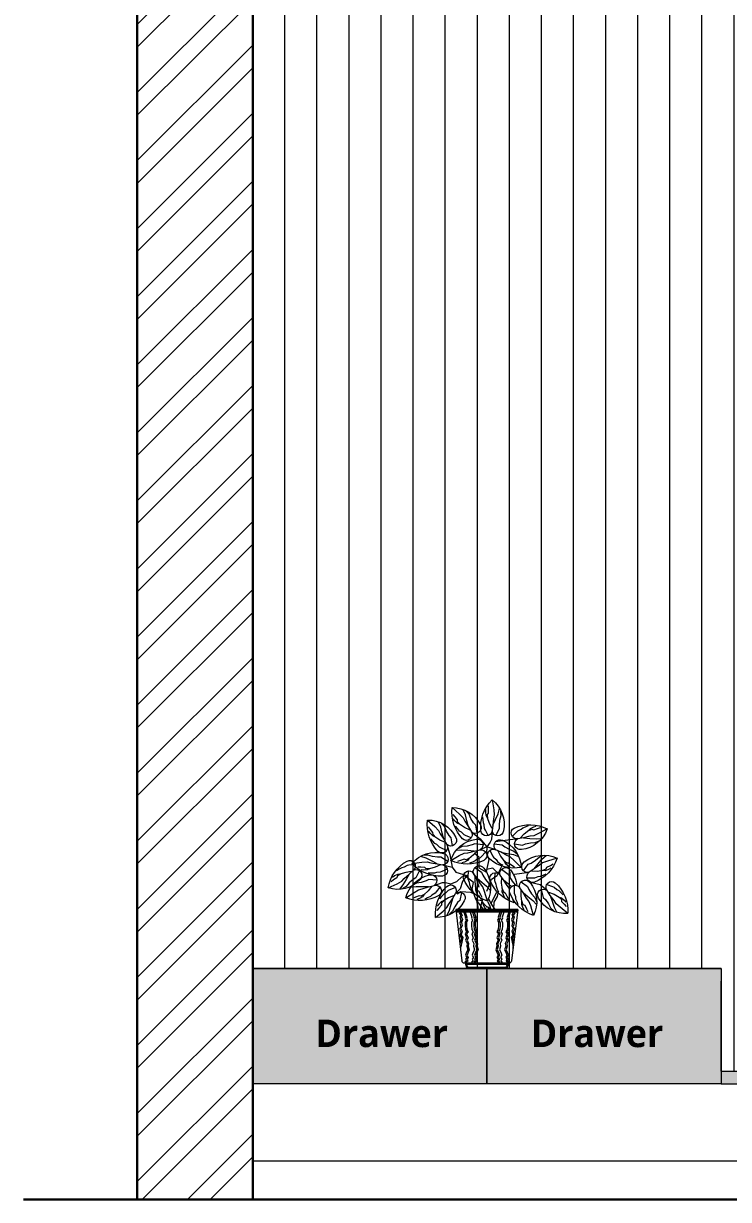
# Model space of a CAD drawing. Header units: millimetres. Extents: x 56222 to 3066687, y -650199 to -121287.
# Drawn here: x 149056.7 to 149111.6, y -182085.3 to -181993.7 of the extents above; entities that cross this region are included whole.
import ezdxf

# ---------------------------------------------------------------- set-up
doc = ezdxf.new("R2010")
doc.units = ezdxf.units.MM
doc.header["$MEASUREMENT"] = 0
for name, color, linetype, lineweight in [('FURNI', 25, 'Continuous', 5), ('FURNITURE', 32, 'Continuous', 9), ('GDR_FLOATING COLUMN', 3, 'Continuous', 18), ('SECTION ( SLAB PLine )', 104, 'Continuous', 30), ('Text', 7, 'Continuous', 15), ('XX~SLAB ( BEAM )~ ( DIM )', 7, 'Continuous', 9)]:
    doc.layers.add(name, color=color, linetype=linetype, lineweight=lineweight)
doc.layers.add('hatch', color=250, linetype='Continuous', lineweight=9, transparency=0.5)
doc.styles.get("Standard").update_dxf_attribs({"font": 'arial.ttf', "height": 6})

# ---------------------------------------------------------------- blocks, each defined once
blk = doc.blocks.new('RH')
at = {"color": 251, "true_color": 0x636466}
for p, q in [((137588.9421, 17688.3348), (137589.1437, 17688.3348)), ((137588.9421, 17688.3348), (137588.9627, 17688.1676)), ((137588.9421, 17688.3303), (137589.1437, 17688.3303)), ((137588.9421, 17688.3259), (137589.1437, 17688.3259)), ((137589.1437, 17688.3348), (137589.1232, 17688.1676)), ((137588.9577, 17688.2147), (137588.9577, 17688.1997)), ((137589.1282, 17688.2147), (137589.1282, 17688.1997)), ((137588.9708, 17688.1603), (137589.1151, 17688.1603))]:
    blk.add_line(p, q, dxfattribs=at)
for points in [[(137589.0256, 17688.6903), (137589.0201, 17688.6588), (137589.0182, 17688.6417), (137589.0207, 17688.6296), (137589.0226, 17688.6087), (137589.0256, 17688.5897)], [(137589.0132, 17688.5747), (137589.001, 17688.5979), (137589.0017, 17688.6081), (137588.9998, 17688.6246), (137588.996, 17688.6398), (137588.9972, 17688.6537)], [(137589.0226, 17688.6087), (137589.0144, 17688.6271), (137589.0061, 17688.6455), (137589.0017, 17688.6626)], [(137589.0252, 17688.5973), (137589.034, 17688.6144), (137589.0404, 17688.6328), (137589.0442, 17688.6398), (137589.0455, 17688.6505), (137589.0455, 17688.6594)], [(137589.0391, 17688.629), (137589.0404, 17688.6429), (137589.0366, 17688.648), (137589.0366, 17688.6607), (137589.0366, 17688.6708)], [(137589.0738, 17688.5824), (137589.0785, 17688.6082), (137589.0853, 17688.6158), (137589.094, 17688.6299), (137589.1004, 17688.6443), (137589.11, 17688.6544)], [(137589.1549, 17688.6657), (137589.1311, 17688.6443), (137589.119, 17688.632), (137589.1136, 17688.621), (137589.1022, 17688.6034), (137589.0928, 17688.5865)], [(137589.1022, 17688.6034), (137589.107, 17688.6229), (137589.1119, 17688.6425), (137589.119, 17688.6587)], [(137589.0382, 17688.5747), (137589.0474, 17688.5922), (137589.0499, 17688.5973), (137589.0512, 17688.6093), (137589.0537, 17688.6157), (137589.0543, 17688.6258), (137589.055, 17688.636)], [(137589.0971, 17688.5928), (137589.1147, 17688.6008), (137589.131, 17688.6113), (137589.1383, 17688.6145), (137589.146, 17688.6222), (137589.1515, 17688.6291)], [(137589.1277, 17688.6091), (137589.1373, 17688.6193), (137589.1374, 17688.6257), (137589.1453, 17688.6356), (137589.1515, 17688.6436)], [(137589.1537, 17688.5418), (137589.1585, 17688.5676), (137589.1652, 17688.5752), (137589.1739, 17688.5893), (137589.1803, 17688.6037), (137589.1899, 17688.6139)], [(137589.2349, 17688.6251), (137589.211, 17688.6037), (137589.1989, 17688.5914), (137589.1935, 17688.5804), (137589.1821, 17688.5628), (137589.1727, 17688.5459)], [(137589.1821, 17688.5628), (137589.187, 17688.5823), (137589.1918, 17688.6019), (137589.1989, 17688.6181)], [(137588.8465, 17688.5963), (137588.8747, 17688.5811), (137588.8903, 17688.5739), (137588.9025, 17688.5726), (137588.923, 17688.5678), (137588.942, 17688.5647)], [(137588.9089, 17688.5898), (137588.8961, 17688.5954), (137588.8901, 17688.5934), (137588.878, 17688.5974), (137588.8684, 17688.6006)], [(137588.9346, 17688.5667), (137588.9212, 17688.5805), (137588.9057, 17688.5922), (137588.9003, 17688.598), (137588.8904, 17688.6026), (137588.882, 17688.6054)], [(137588.9602, 17688.5719), (137588.9464, 17688.5862), (137588.9424, 17688.5902), (137588.9314, 17688.5951), (137588.9261, 17688.5995), (137588.9167, 17688.6033), (137588.9073, 17688.6071)], [(137589.0256, 17688.5897), (137589.0278, 17688.5616), (137589.0321, 17688.5529), (137589.0429, 17688.5386), (137589.0436, 17688.5171), (137589.0364, 17688.497), (137589.0452, 17688.4584)], [(137589.0928, 17688.5865), (137589.0639, 17688.5642), (137589.0429, 17688.5386)], [(137589.0934, 17688.567), (137589.1115, 17688.5751), (137589.1166, 17688.5775), (137589.125, 17688.5862), (137589.1309, 17688.5896), (137589.1377, 17688.5972), (137589.1445, 17688.6048)], [(137589.177, 17688.5522), (137589.1946, 17688.5602), (137589.2109, 17688.5708), (137589.2182, 17688.5739), (137589.2259, 17688.5816), (137589.2314, 17688.5886)], [(137589.2076, 17688.5685), (137589.2172, 17688.5787), (137589.2173, 17688.5851), (137589.2252, 17688.595), (137589.2314, 17688.603)], [(137588.923, 17688.5678), (137588.903, 17688.5657), (137588.8829, 17688.5637), (137588.8653, 17688.5648)], [(137588.9524, 17688.5482), (137588.9265, 17688.5439), (137588.917, 17688.5477), (137588.9008, 17688.5511), (137588.8852, 17688.5522), (137588.8723, 17688.5578)], [(137588.942, 17688.5647), (137589.0153, 17688.5539)], [(137589.0185, 17688.5476), (137588.9925, 17688.5443), (137588.9845, 17688.5379), (137588.9699, 17688.5301), (137588.9552, 17688.5245), (137588.9445, 17688.5155)], [(137589.0133, 17688.5288), (137589.0429, 17688.5386), (137589.0649, 17688.528)], [(137589.055, 17688.5448), (137589.081, 17688.5484), (137589.0903, 17688.5444), (137589.1064, 17688.5406), (137589.1221, 17688.5391), (137589.1348, 17688.5332)], [(137589.1727, 17688.5459), (137589.163, 17688.5137), (137589.1553, 17688.4724)], [(137589.1733, 17688.5264), (137589.1914, 17688.5345), (137589.1965, 17688.5369), (137589.205, 17688.5456), (137589.2109, 17688.5491), (137589.2176, 17688.5566), (137589.2244, 17688.5642)], [(137588.8147, 17688.501), (137588.8453, 17688.4919), (137588.8615, 17688.4859), (137588.8711, 17688.4783), (137588.889, 17688.4672), (137588.9046, 17688.456)], [(137588.889, 17688.4672), (137588.8762, 17688.4828), (137588.8635, 17688.4984), (137588.8502, 17688.5101)], [(137588.9236, 17688.4604), (137588.9083, 17688.4817), (137588.8989, 17688.4856), (137588.8851, 17688.4947), (137588.8732, 17688.5049), (137588.8601, 17688.5101)], [(137588.9308, 17688.4712), (137588.9534, 17688.4938), (137588.9664, 17688.5052), (137588.9777, 17688.51), (137588.996, 17688.5204), (137589.0133, 17688.5288)], [(137588.996, 17688.5204), (137588.9762, 17688.5167), (137588.9564, 17688.5129), (137588.9398, 17688.5068)], [(137588.9887, 17688.4953), (137588.978, 17688.4862), (137588.9717, 17688.4865), (137588.9613, 17688.4792), (137588.953, 17688.4734)], [(137589.0068, 17688.5248), (137588.9978, 17688.5078), (137588.9864, 17688.492), (137588.9828, 17688.4849), (137588.9747, 17688.4777), (137588.9674, 17688.4726)], [(137589.0328, 17688.5271), (137589.0236, 17688.5095), (137589.0209, 17688.5045), (137589.0118, 17688.4966), (137589.008, 17688.4909), (137589.0001, 17688.4846), (137588.9921, 17688.4783)], [(137589.0427, 17688.4551), (137589.0679, 17688.4692), (137589.0679, 17688.5036), (137589.0841, 17688.5177)], [(137589.0466, 17688.5213), (137589.06, 17688.5067), (137589.0639, 17688.5026), (137589.0748, 17688.4974), (137589.0799, 17688.4928), (137589.0893, 17688.4888), (137589.0986, 17688.4848)], [(137589.1596, 17688.4941), (137589.1318, 17688.51), (137589.1164, 17688.5175), (137589.1042, 17688.5192), (137589.0838, 17688.5245), (137589.0649, 17688.528)], [(137589.0722, 17688.5259), (137589.0854, 17688.5118), (137589.1005, 17688.4996), (137589.1058, 17688.4937), (137589.1155, 17688.4889), (137589.1239, 17688.4859)], [(137589.0838, 17688.5245), (137589.1039, 17688.526), (137589.124, 17688.5276), (137589.1416, 17688.526)], [(137589.0974, 17688.5021), (137589.1101, 17688.4962), (137589.1161, 17688.4981), (137589.1281, 17688.4938), (137589.1376, 17688.4904)], [(137589.1695, 17688.4911), (137589.1922, 17688.5043), (137589.2023, 17688.5042), (137589.2187, 17688.5069), (137589.2337, 17688.5115), (137589.2477, 17688.5109)], [(137589.204, 17688.4833), (137589.2219, 17688.4925), (137589.2399, 17688.5016), (137589.2568, 17688.5069)], [(137588.8634, 17688.4615), (137588.8504, 17688.4666), (137588.8476, 17688.4723), (137588.8362, 17688.478), (137588.8272, 17688.4826)], [(137588.898, 17688.4598), (137588.8788, 17688.4595), (137588.8595, 17688.4621), (137588.8515, 17688.4618), (137588.8413, 17688.4655), (137588.8334, 17688.4695)], [(137588.9948, 17688.4653), (137588.9735, 17688.4499), (137588.9695, 17688.4406), (137588.9605, 17688.4267), (137588.9503, 17688.4148), (137588.9498, 17688.4135)], [(137588.9669, 17688.4366), (137588.9667, 17688.4369), (137588.9667, 17688.4571)], [(137589.0429, 17688.3947), (137589.0274, 17688.4328), (137589.0092, 17688.445), (137588.991, 17688.4814)], [(137588.9992, 17688.4463), (137589.0234, 17688.4692), (137589.0438, 17688.4646)], [(137589.0811, 17688.471), (137589.0599, 17688.4556), (137589.0559, 17688.4463), (137589.0468, 17688.4324), (137589.0366, 17688.4205), (137589.0315, 17688.4074)], [(137589.0679, 17688.4066), (137589.076, 17688.4349), (137589.0902, 17688.4591)], [(137589.1035, 17688.4598), (137589.1039, 17688.44), (137589.1039, 17688.4344), (137589.0996, 17688.423), (137589.0991, 17688.4162), (137589.0951, 17688.4069), (137589.0911, 17688.3975)], [(137589.1851, 17688.4794), (137589.1553, 17688.4724), (137589.1434, 17688.4555), (137589.1078, 17688.4447), (137589.1214, 17688.4254), (137589.1289, 17688.4022), (137589.1444, 17688.3865)], [(137589.1708, 17688.4661), (137589.1888, 17688.4578), (137589.1939, 17688.4555), (137589.206, 17688.4548), (137589.2125, 17688.4526), (137589.2227, 17688.4525), (137589.2328, 17688.4524)], [(137589.2856, 17688.4844), (137589.2539, 17688.4884), (137589.2367, 17688.4894), (137589.2248, 17688.4863), (137589.204, 17688.4833), (137589.1851, 17688.4794)], [(137589.1927, 17688.4802), (137589.2103, 17688.4722), (137589.2289, 17688.4668), (137589.2361, 17688.4633), (137589.2469, 17688.4626), (137589.2558, 17688.463)], [(137589.2251, 17688.4679), (137589.2391, 17688.4673), (137589.2439, 17688.4713), (137589.2566, 17688.472), (137589.2667, 17688.4725)], [(137589.2612, 17688.4609), (137589.2732, 17688.4376), (137589.2819, 17688.4323), (137589.2943, 17688.4212), (137589.3046, 17688.4094), (137589.3167, 17688.4024)], [(137589.2755, 17688.4813), (137589.2952, 17688.4788), (137589.3008, 17688.4779), (137589.3114, 17688.4721), (137589.318, 17688.4705), (137589.3267, 17688.4652), (137589.3353, 17688.4599)], [(137589.363, 17688.4047), (137589.334, 17688.4182), (137589.3189, 17688.4265), (137589.3105, 17688.4355), (137589.2944, 17688.4491), (137589.2806, 17688.4625)], [(137589.2866, 17688.4577), (137589.3057, 17688.4551), (137589.3244, 17688.4498), (137589.3323, 17688.4489), (137589.3418, 17688.4437), (137589.3491, 17688.4386)], [(137588.8472, 17688.3968), (137588.8696, 17688.4146), (137588.9024, 17688.4222)], [(137588.9124, 17688.438), (137588.8926, 17688.4377), (137588.8869, 17688.4377), (137588.8756, 17688.4419), (137588.8688, 17688.4425), (137588.8595, 17688.4465), (137588.8501, 17688.4505)], [(137588.9313, 17688.4245), (137588.9101, 17688.4091), (137588.9061, 17688.3998), (137588.8971, 17688.3859), (137588.8869, 17688.374), (137588.8818, 17688.3609)], [(137588.9553, 17688.4467), (137588.9526, 17688.449), (137588.9046, 17688.456)], [(137588.988, 17688.4307), (137588.9724, 17688.4179), (137588.9623, 17688.4096)], [(137588.9684, 17688.4008), (137588.9693, 17688.4032), (137588.9769, 17688.4128), (137588.988, 17688.4307), (137588.9992, 17688.4463)], [(137588.9954, 17688.4397), (137588.9957, 17688.4205), (137588.9931, 17688.4012), (137588.9934, 17688.3932), (137588.9897, 17688.383), (137588.9858, 17688.3751)], [(137589.0171, 17688.4541), (137589.0175, 17688.4344), (137589.0175, 17688.4287), (137589.0133, 17688.4173), (137589.0127, 17688.4105), (137589.0087, 17688.4012), (137589.0048, 17688.3918)], [(137589.0744, 17688.4363), (137589.0588, 17688.4236), (137589.0432, 17688.4108), (137589.0315, 17688.3975)], [(137589.0406, 17688.362), (137589.0497, 17688.3927), (137589.0556, 17688.4088), (137589.0633, 17688.4185), (137589.0744, 17688.4363), (137589.0856, 17688.452)], [(137589.0523, 17688.3333), (137589.078, 17688.3682), (137589.0902, 17688.4005), (137589.0861, 17688.4227), (137589.1145, 17688.445)], [(137589.0817, 17688.4454), (137589.082, 17688.4261), (137589.0795, 17688.4069), (137589.0798, 17688.3989), (137589.0761, 17688.3887), (137589.0721, 17688.3808)], [(137589.2134, 17688.413), (137589.1868, 17688.4224), (137589.1772, 17688.4219), (137589.1597, 17688.4178), (137589.1397, 17688.4258), (137589.1242, 17688.4405), (137589.1108, 17688.4456)], [(137589.2047, 17688.4305), (137589.2308, 17688.4323), (137589.2399, 17688.4276), (137589.2557, 17688.4227), (137589.2712, 17688.4201), (137589.2835, 17688.4134)], [(137589.2944, 17688.4491), (137589.3048, 17688.4317), (137589.3151, 17688.4144), (137589.3265, 17688.401)], [(137589.3205, 17688.4509), (137589.3327, 17688.4439), (137589.3346, 17688.4379), (137589.345, 17688.4306), (137589.3533, 17688.4248)], [(137588.7795, 17688.3223), (137588.8048, 17688.3419), (137588.8177, 17688.3533), (137588.824, 17688.3639), (137588.8366, 17688.3807), (137588.8472, 17688.3968)], [(137588.8424, 17688.3908), (137588.8243, 17688.3841), (137588.8073, 17688.3748), (137588.7998, 17688.3722), (137588.7916, 17688.365), (137588.7856, 17688.3585)], [(137588.848, 17688.4163), (137588.8294, 17688.4095), (137588.8241, 17688.4075), (137588.815, 17688.3994), (137588.8089, 17688.3964), (137588.8016, 17688.3893), (137588.7943, 17688.3822)], [(137588.8366, 17688.3807), (137588.8304, 17688.3615), (137588.8241, 17688.3423), (137588.8159, 17688.3267)], [(137588.8665, 17688.3995), (137588.8598, 17688.3741), (137588.8525, 17688.367), (137588.8429, 17688.3536), (137588.8355, 17688.3397), (137588.8251, 17688.3303)], [(137588.9246, 17688.3898), (137588.909, 17688.3771), (137588.8934, 17688.3643), (137588.8818, 17688.351)], [(137588.8908, 17688.3155), (137588.8999, 17688.3462), (137588.9059, 17688.3623), (137588.9135, 17688.372), (137588.9246, 17688.3898), (137588.9358, 17688.4055)], [(137588.932, 17688.3989), (137588.9323, 17688.3796), (137588.9297, 17688.3604), (137588.93, 17688.3524), (137588.9263, 17688.3422), (137588.9224, 17688.3343)], [(137588.9537, 17688.4133), (137588.9541, 17688.3935), (137588.9541, 17688.3879), (137588.9499, 17688.3765), (137588.9493, 17688.3697), (137588.9453, 17688.3604), (137588.9414, 17688.351)], [(137588.9937, 17688.4051), (137588.9886, 17688.3921), (137588.9829, 17688.3893), (137588.9773, 17688.3779), (137588.9727, 17688.3688)], [(137589.0056, 17688.3937), (137589.0087, 17688.3769), (137589.0201, 17688.3586), (137589.021, 17688.3348)], [(137589.0286, 17688.3538), (137589.0112, 17688.3904), (137589.0085, 17688.392)], [(137589.0801, 17688.4108), (137589.075, 17688.3978), (137589.0693, 17688.3949), (137589.0636, 17688.3836), (137589.0591, 17688.3745)], [(137589.0643, 17688.3769), (137589.0942, 17688.3904), (137589.1266, 17688.3924), (137589.1387, 17688.3843)], [(137589.1252, 17688.39), (137589.1307, 17688.3644), (137589.1377, 17688.357), (137589.1468, 17688.3431), (137589.1536, 17688.329), (137589.1635, 17688.3191)], [(137589.1444, 17688.406), (137589.1627, 17688.3984), (137589.1679, 17688.3961), (137589.1766, 17688.3877), (137589.1826, 17688.3845), (137589.1896, 17688.3771), (137589.1965, 17688.3697)], [(137589.2088, 17688.3091), (137589.1843, 17688.3298), (137589.1719, 17688.3417), (137589.1661, 17688.3526), (137589.1542, 17688.3699), (137589.1444, 17688.3865)], [(137589.1946, 17688.4076), (137589.207, 17688.3921), (137589.2106, 17688.3878), (137589.2211, 17688.3818), (137589.2259, 17688.3769), (137589.235, 17688.3722), (137589.244, 17688.3676)], [(137589.3055, 17688.3726), (137589.2789, 17688.3904), (137589.264, 17688.399), (137589.252, 17688.4015), (137589.232, 17688.4082), (137589.2134, 17688.413)], [(137589.2206, 17688.4104), (137589.2327, 17688.3954), (137589.247, 17688.3822), (137589.2518, 17688.3759), (137589.2612, 17688.3705), (137589.2693, 17688.3669)], [(137589.232, 17688.4082), (137589.2522, 17688.4084), (137589.2723, 17688.4085), (137589.2898, 17688.4057)], [(137589.244, 17688.3849), (137589.2563, 17688.3782), (137589.2624, 17688.3796), (137589.274, 17688.3745), (137589.2833, 17688.3704)], [(137588.8108, 17688.3767), (137588.8004, 17688.3673), (137588.7998, 17688.361), (137588.7913, 17688.3516), (137588.7845, 17688.3441)], [(137588.9303, 17688.3643), (137588.9252, 17688.3513), (137588.9195, 17688.3484), (137588.9139, 17688.3371), (137588.9093, 17688.328)], [(137588.9543, 17688.3563), (137588.9577, 17688.368)], [(137589.0156, 17688.3345), (137589.0286, 17688.3538), (137589.0371, 17688.37)], [(137589.0406, 17688.362), (137589.0327, 17688.346), (137589.03, 17688.3348)], [(137589.0453, 17688.3359), (137589.0504, 17688.3428), (137589.0583, 17688.3624), (137589.0712, 17688.3649), (137589.0813, 17688.375)], [(137589.0558, 17688.3681), (137589.0579, 17688.364), (137589.0629, 17688.3443), (137589.0629, 17688.3351)], [(137589.073, 17688.3512), (137589.0703, 17688.3288), (137589.0704, 17688.3282)], [(137589.0763, 17688.3649), (137589.0737, 17688.351), (137589.0744, 17688.3428), (137589.0712, 17688.3359)], [(137589.1489, 17688.3803), (137589.1667, 17688.3728), (137589.1833, 17688.3628), (137589.1907, 17688.3598), (137589.1986, 17688.3524), (137589.2042, 17688.3456)], [(137589.1542, 17688.3699), (137589.1596, 17688.3505), (137589.1651, 17688.3311), (137589.1726, 17688.3151)], [(137589.1799, 17688.3649), (137589.1898, 17688.355), (137589.1901, 17688.3486), (137589.1982, 17688.3389), (137589.2047, 17688.3311)], [(137588.9516, 17688.3234), (137588.957, 17688.3148), (137588.9538, 17688.3094), (137588.9575, 17688.2996), (137588.9543, 17688.2899), (137588.957, 17688.2791), (137588.9527, 17688.2705), (137588.957, 17688.2618), (137588.9538, 17688.2488), (137588.9592, 17688.2413), (137588.9555, 17688.2258)], [(137588.9565, 17688.3256), (137588.9619, 17688.3169), (137588.9586, 17688.3115), (137588.9624, 17688.3018), (137588.9592, 17688.2921), (137588.9619, 17688.2813), (137588.9575, 17688.2726), (137588.9619, 17688.264), (137588.9586, 17688.251), (137588.964, 17688.2434), (137588.957, 17688.2136)], [(137588.9666, 17688.3259), (137588.972, 17688.3097), (137588.9708, 17688.3062), (137588.9743, 17688.2998), (137588.9708, 17688.2922), (137588.9708, 17688.2823), (137588.972, 17688.2695), (137588.9761, 17688.2619), (137588.9714, 17688.2561), (137588.9761, 17688.2433), (137588.9726, 17688.2357), (137588.9778, 17688.2246), (137588.9766, 17688.2159), (137588.9801, 17688.2037), (137588.9761, 17688.1967), (137588.9726, 17688.1868), (137588.9766, 17688.1792), (137588.9726, 17688.1734), (137588.9755, 17688.1675), (137588.9702, 17688.164), (137588.9726, 17688.1606)], [(137588.9712, 17688.3259), (137588.9766, 17688.3097), (137588.9755, 17688.3062), (137588.979, 17688.2998), (137588.9755, 17688.2922), (137588.9755, 17688.2823), (137588.9766, 17688.2695), (137588.9807, 17688.2619), (137588.9761, 17688.2561), (137588.9807, 17688.2433), (137588.9772, 17688.2357), (137588.9825, 17688.2246), (137588.9813, 17688.2159), (137588.9848, 17688.2037), (137588.9807, 17688.1967), (137588.9772, 17688.1868), (137588.9813, 17688.1792), (137588.9772, 17688.1734), (137588.9801, 17688.1675), (137588.9749, 17688.164), (137588.9772, 17688.1606)], [(137588.9878, 17688.3259), (137588.9932, 17688.3097), (137588.9921, 17688.3062), (137588.9956, 17688.2998), (137588.9921, 17688.2922), (137588.9921, 17688.2823), (137588.9932, 17688.2695), (137588.9973, 17688.2619), (137588.9926, 17688.2561), (137588.9973, 17688.2433), (137588.9938, 17688.2357), (137588.9991, 17688.2246), (137588.9979, 17688.2159), (137589.0014, 17688.2037), (137588.9973, 17688.1967), (137588.9938, 17688.1868), (137588.9979, 17688.1792), (137588.9938, 17688.1734), (137588.9967, 17688.1675), (137588.9915, 17688.164), (137588.9938, 17688.1606)], [(137588.9954, 17688.3259), (137589.0008, 17688.3097), (137588.9996, 17688.3062), (137589.0031, 17688.2998), (137588.9996, 17688.2922), (137588.9996, 17688.2823), (137589.0008, 17688.2695), (137589.0049, 17688.2619), (137589.0002, 17688.2561), (137589.0049, 17688.2433), (137589.0014, 17688.2357), (137589.0066, 17688.2246), (137589.0055, 17688.2159), (137589.009, 17688.2037), (137589.0049, 17688.1967), (137589.0014, 17688.1868), (137589.0055, 17688.1792), (137589.0014, 17688.1734), (137589.0043, 17688.1675), (137588.9991, 17688.164), (137589.0014, 17688.1606)], [(137589.0001, 17688.3259), (137589.0055, 17688.3097), (137589.0043, 17688.3062), (137589.0078, 17688.2998), (137589.0043, 17688.2922), (137589.0043, 17688.2823), (137589.0055, 17688.2695), (137589.0096, 17688.2619), (137589.0049, 17688.2561), (137589.0096, 17688.2433), (137589.0061, 17688.2357), (137589.0113, 17688.2246), (137589.0101, 17688.2159), (137589.0136, 17688.2037), (137589.0096, 17688.1967), (137589.0061, 17688.1868), (137589.0101, 17688.1792), (137589.0061, 17688.1734), (137589.009, 17688.1675), (137589.0037, 17688.164), (137589.0061, 17688.1606)], [(137589.021, 17688.3348), (137589.0218, 17688.3354)], [(137589.0376, 17688.342), (137589.0368, 17688.3348)], [(137589.0841, 17688.3259), (137589.0787, 17688.3097), (137589.0799, 17688.3062), (137589.0764, 17688.2998), (137589.0799, 17688.2922), (137589.0799, 17688.2823), (137589.0787, 17688.2695), (137589.0746, 17688.2619), (137589.0793, 17688.2561), (137589.0746, 17688.2433), (137589.0781, 17688.2357), (137589.0729, 17688.2246), (137589.074, 17688.2159), (137589.0705, 17688.2037), (137589.0746, 17688.1967), (137589.0781, 17688.1868), (137589.074, 17688.1792), (137589.0781, 17688.1734), (137589.0752, 17688.1675), (137589.0805, 17688.164), (137589.0781, 17688.1606)], [(137589.0888, 17688.3259), (137589.0834, 17688.3097), (137589.0845, 17688.3062), (137589.081, 17688.2998), (137589.0845, 17688.2922), (137589.0845, 17688.2823), (137589.0834, 17688.2695), (137589.0793, 17688.2619), (137589.0839, 17688.2561), (137589.0793, 17688.2433), (137589.0828, 17688.2357), (137589.0775, 17688.2246), (137589.0787, 17688.2159), (137589.0752, 17688.2037), (137589.0793, 17688.1967), (137589.0828, 17688.1868), (137589.0787, 17688.1792), (137589.0828, 17688.1734), (137589.0799, 17688.1675), (137589.0851, 17688.164), (137589.0828, 17688.1606)], [(137589.0964, 17688.3259), (137589.0909, 17688.3097), (137589.0921, 17688.3062), (137589.0886, 17688.2998), (137589.0921, 17688.2922), (137589.0921, 17688.2823), (137589.0909, 17688.2695), (137589.0869, 17688.2619), (137589.0915, 17688.2561), (137589.0869, 17688.2433), (137589.0904, 17688.2357), (137589.0851, 17688.2246), (137589.0863, 17688.2159), (137589.0828, 17688.2037), (137589.0869, 17688.1967), (137589.0904, 17688.1868), (137589.0863, 17688.1792), (137589.0904, 17688.1734), (137589.0874, 17688.1675), (137589.0927, 17688.164), (137589.0904, 17688.1606)], [(137589.1129, 17688.3259), (137589.1075, 17688.3097), (137589.1087, 17688.3062), (137589.1052, 17688.2998), (137589.1087, 17688.2922), (137589.1087, 17688.2823), (137589.1075, 17688.2695), (137589.1034, 17688.2619), (137589.1081, 17688.2561), (137589.1034, 17688.2433), (137589.1069, 17688.2357), (137589.1017, 17688.2246), (137589.1029, 17688.2159), (137589.0994, 17688.2037), (137589.1034, 17688.1967), (137589.1069, 17688.1868), (137589.1029, 17688.1792), (137589.1069, 17688.1734), (137589.104, 17688.1675), (137589.1093, 17688.164), (137589.1069, 17688.1606)], [(137589.1176, 17688.3259), (137589.1122, 17688.3097), (137589.1134, 17688.3062), (137589.1099, 17688.2998), (137589.1134, 17688.2922), (137589.1134, 17688.2823), (137589.1122, 17688.2695), (137589.1081, 17688.2619), (137589.1128, 17688.2561), (137589.1081, 17688.2433), (137589.1116, 17688.2357), (137589.1064, 17688.2246), (137589.1075, 17688.2159), (137589.104, 17688.2037), (137589.1081, 17688.1967), (137589.1116, 17688.1868), (137589.1075, 17688.1792), (137589.1116, 17688.1734), (137589.1087, 17688.1675), (137589.1139, 17688.164), (137589.1116, 17688.1606)], [(137589.1277, 17688.3256), (137589.1223, 17688.3169), (137589.1255, 17688.3115), (137589.1218, 17688.3018), (137589.125, 17688.2921), (137589.1223, 17688.2813), (137589.1266, 17688.2726), (137589.1223, 17688.264), (137589.1255, 17688.251), (137589.1201, 17688.2434), (137589.1272, 17688.2136)], [(137589.1326, 17688.3234), (137589.1272, 17688.3148), (137589.1304, 17688.3094), (137589.1266, 17688.2996), (137589.1299, 17688.2899), (137589.1272, 17688.2791), (137589.1315, 17688.2705), (137589.1272, 17688.2618), (137589.1304, 17688.2488), (137589.125, 17688.2413), (137589.1287, 17688.2258)]]:
    blk.add_lwpolyline(points, dxfattribs=at)
for points in [[(137589.03, 17688.3348, -0.287945), (137589.044, 17688.3425, -0.484187)], [(137589.041, 17688.3424, 0.139974), (137589.0626, 17688.3716)]]:
    blk.add_lwpolyline(points, format="xyb", dxfattribs=at)
for points in [[(137588.9738, 17688.1603), (137588.9738, 17688.1565, 0.269011), (137588.9806, 17688.1433), (137589.1036, 17688.1433, 0.269011), (137589.1104, 17688.1565), (137589.1104, 17688.1603)], [(137588.9772, 17688.1569), (137588.9772, 17688.1564, 0.24889), (137588.9816, 17688.1467), (137589.1025, 17688.1467, 0.24889), (137589.107, 17688.1564), (137589.107, 17688.1569)]]:
    blk.add_lwpolyline(points, format="xyb", close=True, dxfattribs=at)
for centre, radius, start, end in [((137589.0867, 17688.6104), 0.1006, 127.4105, 191.8989), ((137588.938, 17688.6018), 0.1245, 354.407, 45.2853), ((137589.1537, 17688.5651), 0.1006, 89.286, 153.7744), ((137589.0314, 17688.6502), 0.1245, 316.2825, 7.1608), ((137588.903, 17688.4854), 0.1245, 66.1379, 117.0163), ((137589.2336, 17688.5245), 0.1006, 89.286, 153.7744), ((137589.1113, 17688.6096), 0.1245, 316.2825, 7.1608), ((137588.9415, 17688.6293), 0.1006, 199.1414, 263.6298), ((137588.9454, 17688.5827), 0.0183, 259.3732, 64.0887), ((137589.007, 17688.5925), 0.0189, 188.6129, 351.3871), ((137589.0438, 17688.5921), 0.0183, 187.6423, 352.3577), ((137589.0799, 17688.6003), 0.0189, 150.4884, 313.2627), ((137589.1086, 17688.5772), 0.0183, 149.5178, 314.2333), ((137588.9335, 17688.5479), 0.0189, 260.3438, 63.1181), ((137589.0312, 17688.4668), 0.1006, 112.9835, 177.472), ((137589.0003, 17688.5425), 0.0189, 313.4953, 116.2695), ((137589.0738, 17688.5446), 0.0189, 78.9376, 241.7119), ((137589.0639, 17688.4635), 0.1006, 17.7352, 82.2236), ((137589.1598, 17688.5597), 0.0189, 150.4884, 313.2627), ((137589.1885, 17688.5366), 0.0183, 149.5178, 314.2333), ((137588.8587, 17688.4106), 0.1006, 51.4742, 115.9626), ((137588.933, 17688.5397), 0.1245, 198.0878, 248.9661), ((137588.9532, 17688.5937), 0.1245, 259.5971, 310.4754), ((137589.0217, 17688.5125), 0.0183, 312.5247, 117.2401), ((137589.0611, 17688.5101), 0.0183, 77.9671, 242.6825), ((137589.187, 17688.4981), 0.0189, 101.4612, 264.2355), ((137589.2089, 17688.4194), 0.1006, 40.2588, 104.7472), ((137588.9105, 17688.4739), 0.0189, 251.9859, 54.7602), ((137589.0446, 17688.4005), 0.1006, 141.5633, 173.1589), ((137588.9813, 17688.4521), 0.0189, 342.075, 144.8493), ((137589.131, 17688.4062), 0.1006, 141.5633, 206.0517), ((137589.0676, 17688.4578), 0.0189, 342.075, 144.8493), ((137589.1058, 17688.6064), 0.1245, 244.7317, 295.6101), ((137589.1007, 17688.4417), 0.0183, 341.1044, 145.8199), ((137589.1885, 17688.4613), 0.0183, 100.4906, 265.2061), ((137589.1929, 17688.5675), 0.1245, 267.2553, 318.1337), ((137589.2722, 17688.4456), 0.0189, 63.5647, 226.339), ((137589.293, 17688.4759), 0.0183, 62.5941, 227.3096), ((137589.2402, 17688.3838), 0.1245, 9.6665, 60.5449), ((137588.9038, 17688.3289), 0.1245, 132.1505, 183.0288), ((137588.8321, 17688.4072), 0.0183, 325.3858, 130.1012), ((137588.9812, 17688.3597), 0.1006, 141.5633, 206.0517), ((137588.8943, 17688.4408), 0.0183, 251.0154, 55.7308), ((137588.9178, 17688.4113), 0.0189, 342.075, 144.8493), ((137588.9154, 17688.4746), 0.1245, 288.1768, 339.0552), ((137589.0144, 17688.436), 0.0183, 341.1044, 145.8199), ((137589.0018, 17688.4803), 0.1245, 288.1768, 339.0552), ((137589.2235, 17688.429), 0.0189, 74.9234, 237.6976), ((137589.2078, 17688.3488), 0.1006, 13.7209, 78.2094), ((137589.3327, 17688.5006), 0.1006, 223.053, 287.5414), ((137588.8591, 17688.3821), 0.0189, 326.3564, 129.1306), ((137588.852, 17688.4338), 0.1245, 288.1768, 339.0552), ((137588.951, 17688.3952), 0.0183, 341.1044, 145.8199), ((137589.1319, 17688.3724), 0.0189, 48.3855, 211.1598), ((137589.1599, 17688.3962), 0.0183, 47.4149, 212.1304), ((137589.0848, 17688.3211), 0.1245, 354.4873, 45.3657), ((137589.2083, 17688.3954), 0.0183, 73.9528, 238.6682), ((137588.788, 17688.4225), 0.1006, 265.154, 329.6424), ((137589.0446, 17688.4005), 0.1006, 203.601, 206.0517), ((137589.2046, 17688.4096), 0.1006, 207.8738, 272.3622), ((137589.2597, 17688.4884), 0.1245, 240.7175, 291.5958), ((137588.9708, 17688.1685), 0.00816, 186.2058, 270), ((137589.1151, 17688.1685), 0.00816, 270, 353.7942)]:
    blk.add_arc(centre, radius, start, end, dxfattribs=at)

msp = doc.modelspace()

# ---------------------------------------------------------------- hatches: boundary and pattern name
at = {"layer": 'FURNITURE', "lineweight": 0, "true_color": 0xc8a668, "transparency": 33554687}
h = msp.add_hatch(color=43, dxfattribs=at)
h.dxf.hatch_style = 1
h.paths.add_polyline_path([(149092.7745, -182067.278), (149074.5245, -182067.278), (149074.5245, -182076.278), (149092.7745, -182076.278)])
h.paths.add_polyline_path([(149111.0245, -182067.278), (149092.7745, -182067.278), (149092.7745, -182076.278), (149111.0245, -182076.278)])
h.paths.add_polyline_path([(149149.2668, -182067.278), (149134.0092, -182067.278), (149134.0092, -182076.278), (149134.0092, -182082.278), (149149.2668, -182082.278)])
h.paths.add_polyline_path([(149164.5245, -182067.278), (149149.2668, -182067.278), (149149.2668, -182082.278), (149164.5245, -182082.278)])
at = {"layer": 'FURNITURE', "lineweight": 0, "true_color": 0x734a21, "transparency": 33554687}
h = msp.add_hatch(color=27, dxfattribs=at)
h.dxf.hatch_style = 1
h.paths.add_polyline_path([(149134.0092, -182075.278), (149111.0245, -182075.278), (149111.0245, -182076.278), (149134.0092, -182076.278)])
at = {"layer": 'hatch', "lineweight": 0, "transparency": 33554687}
h = msp.add_hatch(dxfattribs=at)
h.set_pattern_fill('ANSI32', color=256, scale=10)
h.set_pattern_definition([(45, (405.0956, -99.4157), (-2.65165043, 2.65165043), []), (45, (406.8634, -99.4157), (-2.65165043, 2.65165043), [])])
h.paths.add_polyline_path([(149074.5245, -181958.278), (149065.5245, -181958.278), (149065.5245, -182085.278), (149074.5245, -182085.278)])
at = {"layer": 'hatch', "lineweight": 0, "transparency": 33554556}
h = msp.add_hatch(dxfattribs=at)
h.set_pattern_fill('ANSI31', color=256, scale=20, angle=45)
h.set_pattern_definition([(90, (149074.5245, -182067.278), (-2.5, 0), [])])
edge = h.paths.add_edge_path()
edge.add_line((149134.5245, -181958.278), (149074.5245, -181958.278))
edge.add_line((149074.5245, -181958.278), (149074.5245, -182067.278))
edge.add_line((149074.5245, -182067.278), (149116.7167, -182067.278))
edge.add_arc((149118.1206, -182076.1763), 9.0084, 81.034399, 98.965601, ccw=False)
edge.add_arc((149126.7668, -182359.6588), 292.4705, 88.581056, 91.418944, ccw=False)
edge.add_line((149134.0092, -182067.278), (149134.0092, -182057.3))
edge.add_line((149134.0092, -182057.3), (149115.025, -182057.3))
edge.add_line((149115.025, -182057.3), (149115.025, -182031.2497))
edge.add_line((149115.025, -182031.2497), (149134.5245, -182031.2497))
edge.add_line((149134.5245, -182031.2497), (149134.5245, -181958.278))
h = msp.add_hatch(dxfattribs=at)
h.set_pattern_fill('ANSI31', color=256, scale=20, angle=45)
h.set_pattern_definition([(90, (149112.0276, -182067.278), (-2.5, 0), [])])
h.paths.add_polyline_path([(149134.0092, -182067.278), (149111.0245, -182067.278), (149111.0245, -182075.278), (149134.0092, -182075.278)])
h.paths.add_polyline_path([(149117.5579, -182075.278), (149125.7262, -182075.278)], flags=17)

# ---------------------------------------------------------------- linework, layer by layer
at = {"layer": 'FURNI', "lineweight": 0}
for p, q in [((149111.0245, -182067.278), (149111.0245, -182076.278)), ((149092.7745, -182075.278), (149092.7745, -182068.278)), ((149111.0245, -182075.278), (149111.0245, -182068.278)), ((149111.0245, -182075.278), (149134.0092, -182075.278)), ((149111.0245, -182076.278), (149134.0092, -182076.278))]:
    msp.add_line(p, q, dxfattribs=at)
for points in [[(149074.5245, -182067.278), (149092.7745, -182067.278), (149092.7745, -182076.278), (149074.5245, -182076.278)], [(149092.7745, -182067.278), (149111.0245, -182067.278), (149111.0245, -182076.278), (149092.7745, -182076.278)], [(149092.7745, -182067.278), (149111.0245, -182067.278), (149111.0245, -182076.278), (149092.7745, -182076.278)]]:
    msp.add_lwpolyline(points, close=True, dxfattribs=at)
at = {"layer": 'GDR_FLOATING COLUMN', "color": 38, "lineweight": 0, "true_color": 0x492403}
for p, q in [((149111.0245, -182067.278), (149074.5245, -182067.278)), ((149111.0245, -182076.278), (149074.5245, -182076.278))]:
    msp.add_line(p, q, dxfattribs=at)
at = {"layer": 'SECTION ( SLAB PLine )', "color": 1, "lineweight": 0, "transparency": 33554633}
msp.add_line((149074.5245, -182082.278), (149164.5245, -182082.278), dxfattribs=at)
at = {"layer": 'SECTION ( SLAB PLine )', "color": 1}
msp.add_line((149056.6682, -182085.278), (149173.28, -182085.278), dxfattribs=at)
at = {"layer": 'XX~SLAB ( BEAM )~ ( DIM )', "lineweight": 30}
msp.add_lwpolyline([(149065.5245, -181958.278), (149074.5245, -181958.278), (149074.5245, -182085.278), (149065.5245, -182085.278)], close=True, dxfattribs=at)

# ---------------------------------------------------------------- block references
at = {"layer": 'FURNITURE', "color": 252, "true_color": 0x939598, "xscale": -24.00135519962141, "yscale": 24.00135519962141, "zscale": 24.00135519962141}
msp.add_blockref('RH', (3451416.2452, -606606.689), dxfattribs=at)

# ---------------------------------------------------------------- texts
at = {"layer": 'Text', "ltscale": 20, "char_height": 2.143647, "width": 39.277817, "attachment_point": 1}
for insert in [(149079.4093, -182071.2636), (149096.1827, -182071.2636)]:
    msp.add_mtext('{\\fMalgun Gothic|b1|i0|c0|p34;\\C1;Drawer}', dxfattribs=dict(at, insert=insert))

doc.saveas('drawing.dxf')
